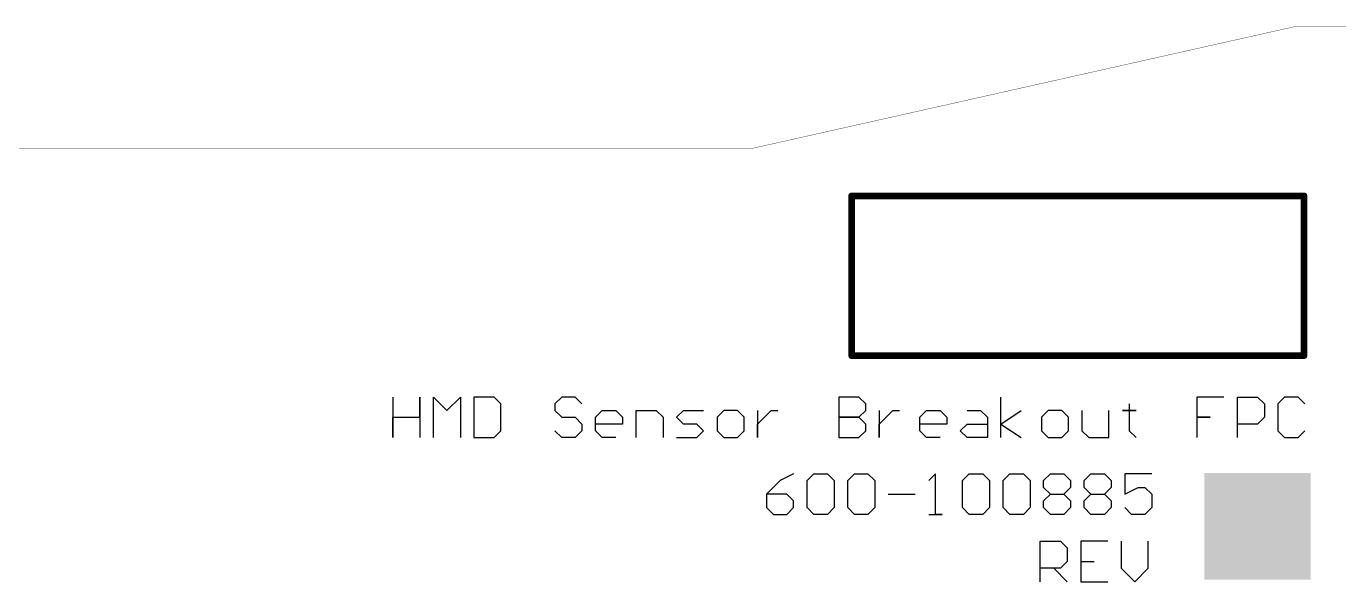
# Model space of a CAD drawing. Extents: x 325 to 617, y 85 to 372.
# Drawn here: x 471.2 to 520.53, y 255.22 to 276.1 of the extents above; entities that cross this region are included whole.
import ezdxf

# ---------------------------------------------------------------- set-up
doc = ezdxf.new("R2010")
doc.units = 0
doc.layers.add('MECHANICAL1', color=6, linetype='CONTINUOUS')
doc.layers.add('TOPOVERLAY', color=2, linetype='CONTINUOUS')

msp = doc.modelspace()

# ---------------------------------------------------------------- linework, layer by layer
at = {"layer": 'MECHANICAL1', "const_width": 0.0127}
for points in [[(498.408, 271.488), (518.91, 276.09)], [(518.91, 276.09), (526.786, 276.09)], [(434.197, 271.488), (498.408, 271.488)]]:
    msp.add_lwpolyline(points, dxfattribs=at)
at = {"layer": 'MECHANICAL1', "const_width": 0.00635}
for points in [[(518.906, 276.09, 1), (518.913, 276.09, 1)], [(518.906, 276.09, 1), (518.913, 276.09, 1)], [(498.405, 271.488, 1), (498.411, 271.488, 1)], [(498.405, 271.488, 1), (498.411, 271.488, 1)]]:
    msp.add_lwpolyline(points, format="xyb", close=True, dxfattribs=at)
at = {"layer": 'TOPOVERLAY'}
for p, q in [((484.978, 262.162), (484.978, 260.639)), ((485.994, 261.401), (485.994, 262.162)), ((485.994, 262.162), (485.994, 260.639)), ((486.502, 260.639), (486.502, 262.162)), ((486.502, 262.162), (487.009, 261.655)), ((487.009, 261.655), (487.517, 262.162)), ((487.517, 262.162), (487.517, 260.639)), ((488.025, 262.162), (488.025, 260.639)), ((488.787, 262.162), (488.025, 262.162)), ((489.041, 261.909), (488.787, 262.162)), ((491.326, 262.162), (491.072, 261.909)), ((491.834, 262.162), (491.326, 262.162)), ((492.088, 261.909), (491.834, 262.162)), ((501.737, 262.162), (501.737, 260.639)), ((502.498, 262.162), (501.737, 262.162)), ((502.752, 261.909), (502.498, 262.162)), ((507.831, 260.639), (507.831, 262.162)), ((516.21, 262.162), (515.194, 262.162)), ((515.194, 262.162), (515.194, 261.401)), ((516.718, 260.639), (516.718, 262.162)), ((516.718, 262.162), (517.48, 262.162)), ((517.48, 262.162), (517.734, 261.909)), ((518.495, 262.162), (518.241, 261.909)), ((519.003, 262.162), (518.495, 262.162)), ((519.257, 261.909), (519.003, 262.162)), ((489.041, 260.893), (489.041, 261.909)), ((491.072, 261.909), (491.072, 261.655)), ((491.072, 261.655), (491.326, 261.401)), ((492.596, 261.401), (492.85, 261.655)), ((492.85, 261.655), (493.357, 261.655)), ((493.357, 261.655), (493.611, 261.401)), ((494.119, 260.639), (494.119, 261.655)), ((494.119, 261.655), (494.881, 261.655)), ((494.881, 261.655), (495.135, 261.401)), ((495.643, 261.401), (495.897, 261.655)), ((495.897, 261.655), (496.658, 261.655)), ((497.42, 261.655), (497.166, 261.401)), ((497.928, 261.655), (497.42, 261.655)), ((498.182, 261.401), (497.928, 261.655)), ((498.69, 261.655), (498.69, 260.639)), ((498.944, 261.401), (499.198, 261.655)), ((499.198, 261.655), (499.451, 261.655)), ((502.498, 261.401), (502.752, 261.655)), ((502.752, 261.655), (502.752, 261.909)), ((503.26, 261.655), (503.26, 260.639)), ((503.514, 261.401), (503.768, 261.655)), ((503.768, 261.655), (504.022, 261.655)), ((504.784, 261.401), (505.038, 261.655)), ((505.038, 261.655), (505.545, 261.655)), ((505.545, 261.655), (505.799, 261.401)), ((506.561, 261.655), (507.069, 261.655)), ((507.069, 261.655), (507.323, 261.401)), ((507.831, 261.147), (508.593, 261.655)), ((509.608, 261.655), (509.354, 261.401)), ((510.116, 261.655), (509.608, 261.655)), ((510.37, 261.401), (510.116, 261.655)), ((510.878, 261.655), (510.878, 260.893)), ((511.893, 260.639), (511.893, 261.655)), ((512.655, 261.655), (512.401, 261.655)), ((512.401, 261.655), (512.909, 261.655)), ((512.655, 261.909), (512.655, 261.655)), ((512.909, 261.655), (512.655, 261.655)), ((512.655, 261.655), (512.655, 260.893)), ((517.734, 261.909), (517.734, 261.401)), ((518.241, 261.909), (518.241, 260.893)), ((484.978, 260.639), (484.978, 261.401)), ((484.978, 261.401), (485.994, 261.401)), ((491.326, 261.401), (491.834, 261.401)), ((491.834, 261.401), (492.088, 261.147)), ((492.088, 261.147), (492.088, 260.893)), ((492.596, 260.893), (492.596, 261.401)), ((493.611, 261.147), (492.596, 261.147)), ((493.611, 261.401), (493.611, 261.147)), ((495.135, 261.401), (495.135, 260.639)), ((495.897, 261.147), (495.643, 261.401)), ((496.404, 261.147), (495.897, 261.147)), ((496.658, 260.893), (496.404, 261.147)), ((497.166, 261.401), (497.166, 260.893)), ((498.182, 260.893), (498.182, 261.401)), ((498.69, 261.147), (498.944, 261.401)), ((498.69, 260.639), (498.69, 261.147)), ((502.498, 261.401), (501.737, 261.401)), ((501.737, 261.401), (502.498, 261.401)), ((502.752, 261.147), (502.498, 261.401)), ((502.752, 260.893), (502.752, 261.147)), ((503.26, 261.147), (503.514, 261.401)), ((503.26, 260.639), (503.26, 261.147)), ((504.784, 260.893), (504.784, 261.401)), ((505.799, 261.147), (504.784, 261.147)), ((505.799, 261.401), (505.799, 261.147)), ((506.307, 260.893), (506.561, 261.147)), ((506.561, 261.147), (507.323, 261.147)), ((507.323, 261.401), (507.323, 260.639)), ((507.831, 261.147), (508.593, 260.639)), ((509.354, 261.401), (509.354, 260.893)), ((510.37, 260.893), (510.37, 261.401)), ((515.194, 261.401), (515.702, 261.401)), ((515.702, 261.401), (515.194, 261.401)), ((515.194, 261.401), (515.194, 260.639)), ((517.48, 261.147), (516.718, 261.147)), ((517.734, 261.401), (517.48, 261.147)), ((488.025, 260.639), (488.787, 260.639)), ((488.787, 260.639), (489.041, 260.893)), ((491.326, 260.639), (491.072, 260.893)), ((491.834, 260.639), (491.326, 260.639)), ((492.088, 260.893), (491.834, 260.639)), ((492.85, 260.639), (492.596, 260.893)), ((493.357, 260.639), (492.85, 260.639)), ((495.643, 260.639), (496.404, 260.639)), ((496.404, 260.639), (496.658, 260.893)), ((497.166, 260.893), (497.42, 260.639)), ((497.42, 260.639), (497.928, 260.639)), ((497.928, 260.639), (498.182, 260.893)), ((501.737, 260.639), (502.498, 260.639)), ((502.498, 260.639), (502.752, 260.893)), ((505.038, 260.639), (504.784, 260.893)), ((505.545, 260.639), (505.038, 260.639)), ((506.561, 260.639), (506.307, 260.893)), ((507.323, 260.639), (506.561, 260.639)), ((509.354, 260.893), (509.608, 260.639)), ((509.608, 260.639), (510.116, 260.639)), ((510.116, 260.639), (510.37, 260.893)), ((510.878, 260.893), (511.132, 260.639)), ((511.132, 260.639), (511.893, 260.639)), ((512.655, 260.893), (512.909, 260.639)), ((518.241, 260.893), (518.495, 260.639)), ((518.495, 260.639), (519.003, 260.639)), ((519.003, 260.639), (519.257, 260.893)), ((499.535, 259.021), (499.027, 258.514)), ((500.043, 259.275), (499.535, 259.021)), ((500.551, 259.021), (500.804, 259.275)), ((500.551, 258.006), (500.551, 259.021)), ((500.804, 259.275), (501.312, 259.275)), ((501.312, 259.275), (501.566, 259.021)), ((501.566, 259.021), (501.566, 258.006)), ((502.074, 259.021), (502.328, 259.275)), ((502.074, 258.006), (502.074, 259.021)), ((502.328, 259.275), (502.836, 259.275)), ((502.836, 259.275), (503.09, 259.021)), ((503.09, 259.021), (503.09, 258.006)), ((505.375, 259.275), (505.121, 259.021)), ((505.375, 257.752), (505.375, 259.275)), ((506.391, 259.021), (506.645, 259.275)), ((506.391, 258.006), (506.391, 259.021)), ((506.645, 259.275), (507.152, 259.275)), ((507.152, 259.275), (507.406, 259.021)), ((507.406, 259.021), (507.406, 258.006)), ((507.914, 259.021), (508.168, 259.275)), ((507.914, 258.006), (507.914, 259.021)), ((508.168, 259.275), (508.676, 259.275)), ((508.676, 259.275), (508.93, 259.021)), ((508.93, 259.021), (508.93, 258.006)), ((509.438, 259.021), (509.692, 259.275)), ((509.438, 258.767), (509.438, 259.021)), ((509.692, 259.275), (510.199, 259.275)), ((510.199, 259.275), (510.453, 259.021)), ((510.453, 259.021), (510.453, 258.767)), ((510.961, 259.021), (511.215, 259.275)), ((510.961, 258.767), (510.961, 259.021)), ((511.215, 259.275), (511.723, 259.275)), ((511.723, 259.275), (511.977, 259.021)), ((511.977, 259.021), (511.977, 258.767)), ((513.5, 259.275), (512.485, 259.275)), ((512.485, 259.275), (512.485, 258.514)), ((499.027, 258.514), (499.027, 258.006)), ((499.789, 258.514), (499.027, 258.514)), ((500.043, 258.26), (499.789, 258.514)), ((503.598, 258.514), (504.613, 258.514)), ((509.692, 258.514), (509.438, 258.767)), ((509.438, 258.26), (509.692, 258.514)), ((509.692, 258.514), (510.199, 258.514)), ((510.453, 258.767), (510.199, 258.514)), ((510.199, 258.514), (510.453, 258.26)), ((511.215, 258.514), (510.961, 258.767)), ((510.961, 258.26), (511.215, 258.514)), ((511.215, 258.514), (511.723, 258.514)), ((511.977, 258.767), (511.723, 258.514)), ((511.723, 258.514), (511.977, 258.26)), ((512.485, 258.514), (512.993, 258.767)), ((512.993, 258.767), (513.246, 258.767)), ((513.246, 258.767), (513.5, 258.514)), ((513.5, 258.514), (513.5, 258.006)), ((499.027, 258.006), (499.281, 257.752)), ((499.789, 257.752), (500.043, 258.006)), ((500.043, 258.006), (500.043, 258.26)), ((500.804, 257.752), (500.551, 258.006)), ((501.566, 258.006), (501.312, 257.752)), ((502.328, 257.752), (502.074, 258.006)), ((503.09, 258.006), (502.836, 257.752)), ((506.645, 257.752), (506.391, 258.006)), ((507.406, 258.006), (507.152, 257.752)), ((508.168, 257.752), (507.914, 258.006)), ((508.93, 258.006), (508.676, 257.752)), ((509.438, 258.006), (509.438, 258.26)), ((509.692, 257.752), (509.438, 258.006)), ((510.453, 258.006), (510.199, 257.752)), ((510.453, 258.26), (510.453, 258.006)), ((510.961, 258.006), (510.961, 258.26)), ((511.215, 257.752), (510.961, 258.006)), ((511.977, 258.006), (511.723, 257.752)), ((511.977, 258.26), (511.977, 258.006)), ((512.739, 257.752), (512.485, 258.006)), ((513.5, 258.006), (513.246, 257.752)), ((499.281, 257.752), (499.789, 257.752)), ((501.312, 257.752), (500.804, 257.752)), ((502.836, 257.752), (502.328, 257.752)), ((505.121, 257.752), (505.629, 257.752)), ((505.629, 257.752), (505.375, 257.752)), ((507.152, 257.752), (506.645, 257.752)), ((508.676, 257.752), (508.168, 257.752)), ((510.199, 257.752), (509.692, 257.752)), ((511.723, 257.752), (511.215, 257.752)), ((513.246, 257.752), (512.739, 257.752)), ((509.309, 255.22), (509.309, 256.744)), ((509.309, 256.744), (510.07, 256.744)), ((510.07, 256.744), (510.324, 256.49)), ((511.848, 256.744), (510.832, 256.744)), ((510.832, 256.744), (510.832, 255.22)), ((512.356, 256.744), (512.356, 255.728)), ((513.371, 255.728), (513.371, 256.744)), ((510.324, 256.49), (510.324, 255.982)), ((510.07, 255.728), (509.309, 255.728)), ((509.817, 255.728), (510.324, 255.22)), ((510.324, 255.982), (510.07, 255.728)), ((510.832, 255.982), (511.34, 255.982)), ((512.356, 255.728), (512.864, 255.22)), ((512.864, 255.22), (513.371, 255.728)), ((510.832, 255.22), (511.848, 255.22))]:
    msp.add_line(p, q, dxfattribs=at)
at = {"layer": 'TOPOVERLAY', "const_width": 0.254}
for points in [[(502.223, 269.717), (519.223, 269.717)], [(502.223, 263.72), (502.223, 269.717)], [(519.223, 263.717), (519.223, 269.717)], [(502.223, 263.72), (502.225, 263.717)], [(502.225, 263.717), (519.223, 263.717)]]:
    msp.add_lwpolyline(points, dxfattribs=at)
at = {"layer": 'TOPOVERLAY', "const_width": 0.127}
for points in [[(502.159, 269.717, 1), (502.286, 269.717, 1)], [(502.159, 269.717, 1), (502.286, 269.717, 1)], [(519.159, 269.717, 1), (519.286, 269.717, 1)], [(519.159, 269.717, 1), (519.286, 269.717, 1)], [(502.159, 263.72, 1), (502.286, 263.72, 1)], [(502.159, 263.72, 1), (502.286, 263.72, 1)], [(502.162, 263.717, 1), (502.289, 263.717, 1)], [(502.162, 263.717, 1), (502.289, 263.717, 1)], [(519.159, 263.717, 1), (519.286, 263.717, 1)], [(519.159, 263.717, 1), (519.286, 263.717, 1)]]:
    msp.add_lwpolyline(points, format="xyb", close=True, dxfattribs=at)
at = {"layer": 'TOPOVERLAY'}
msp.add_solid([(515.471, 255.302), (519.471, 255.302), (515.471, 259.302), (519.471, 259.302)], dxfattribs=at)

doc.saveas('drawing.dxf')
